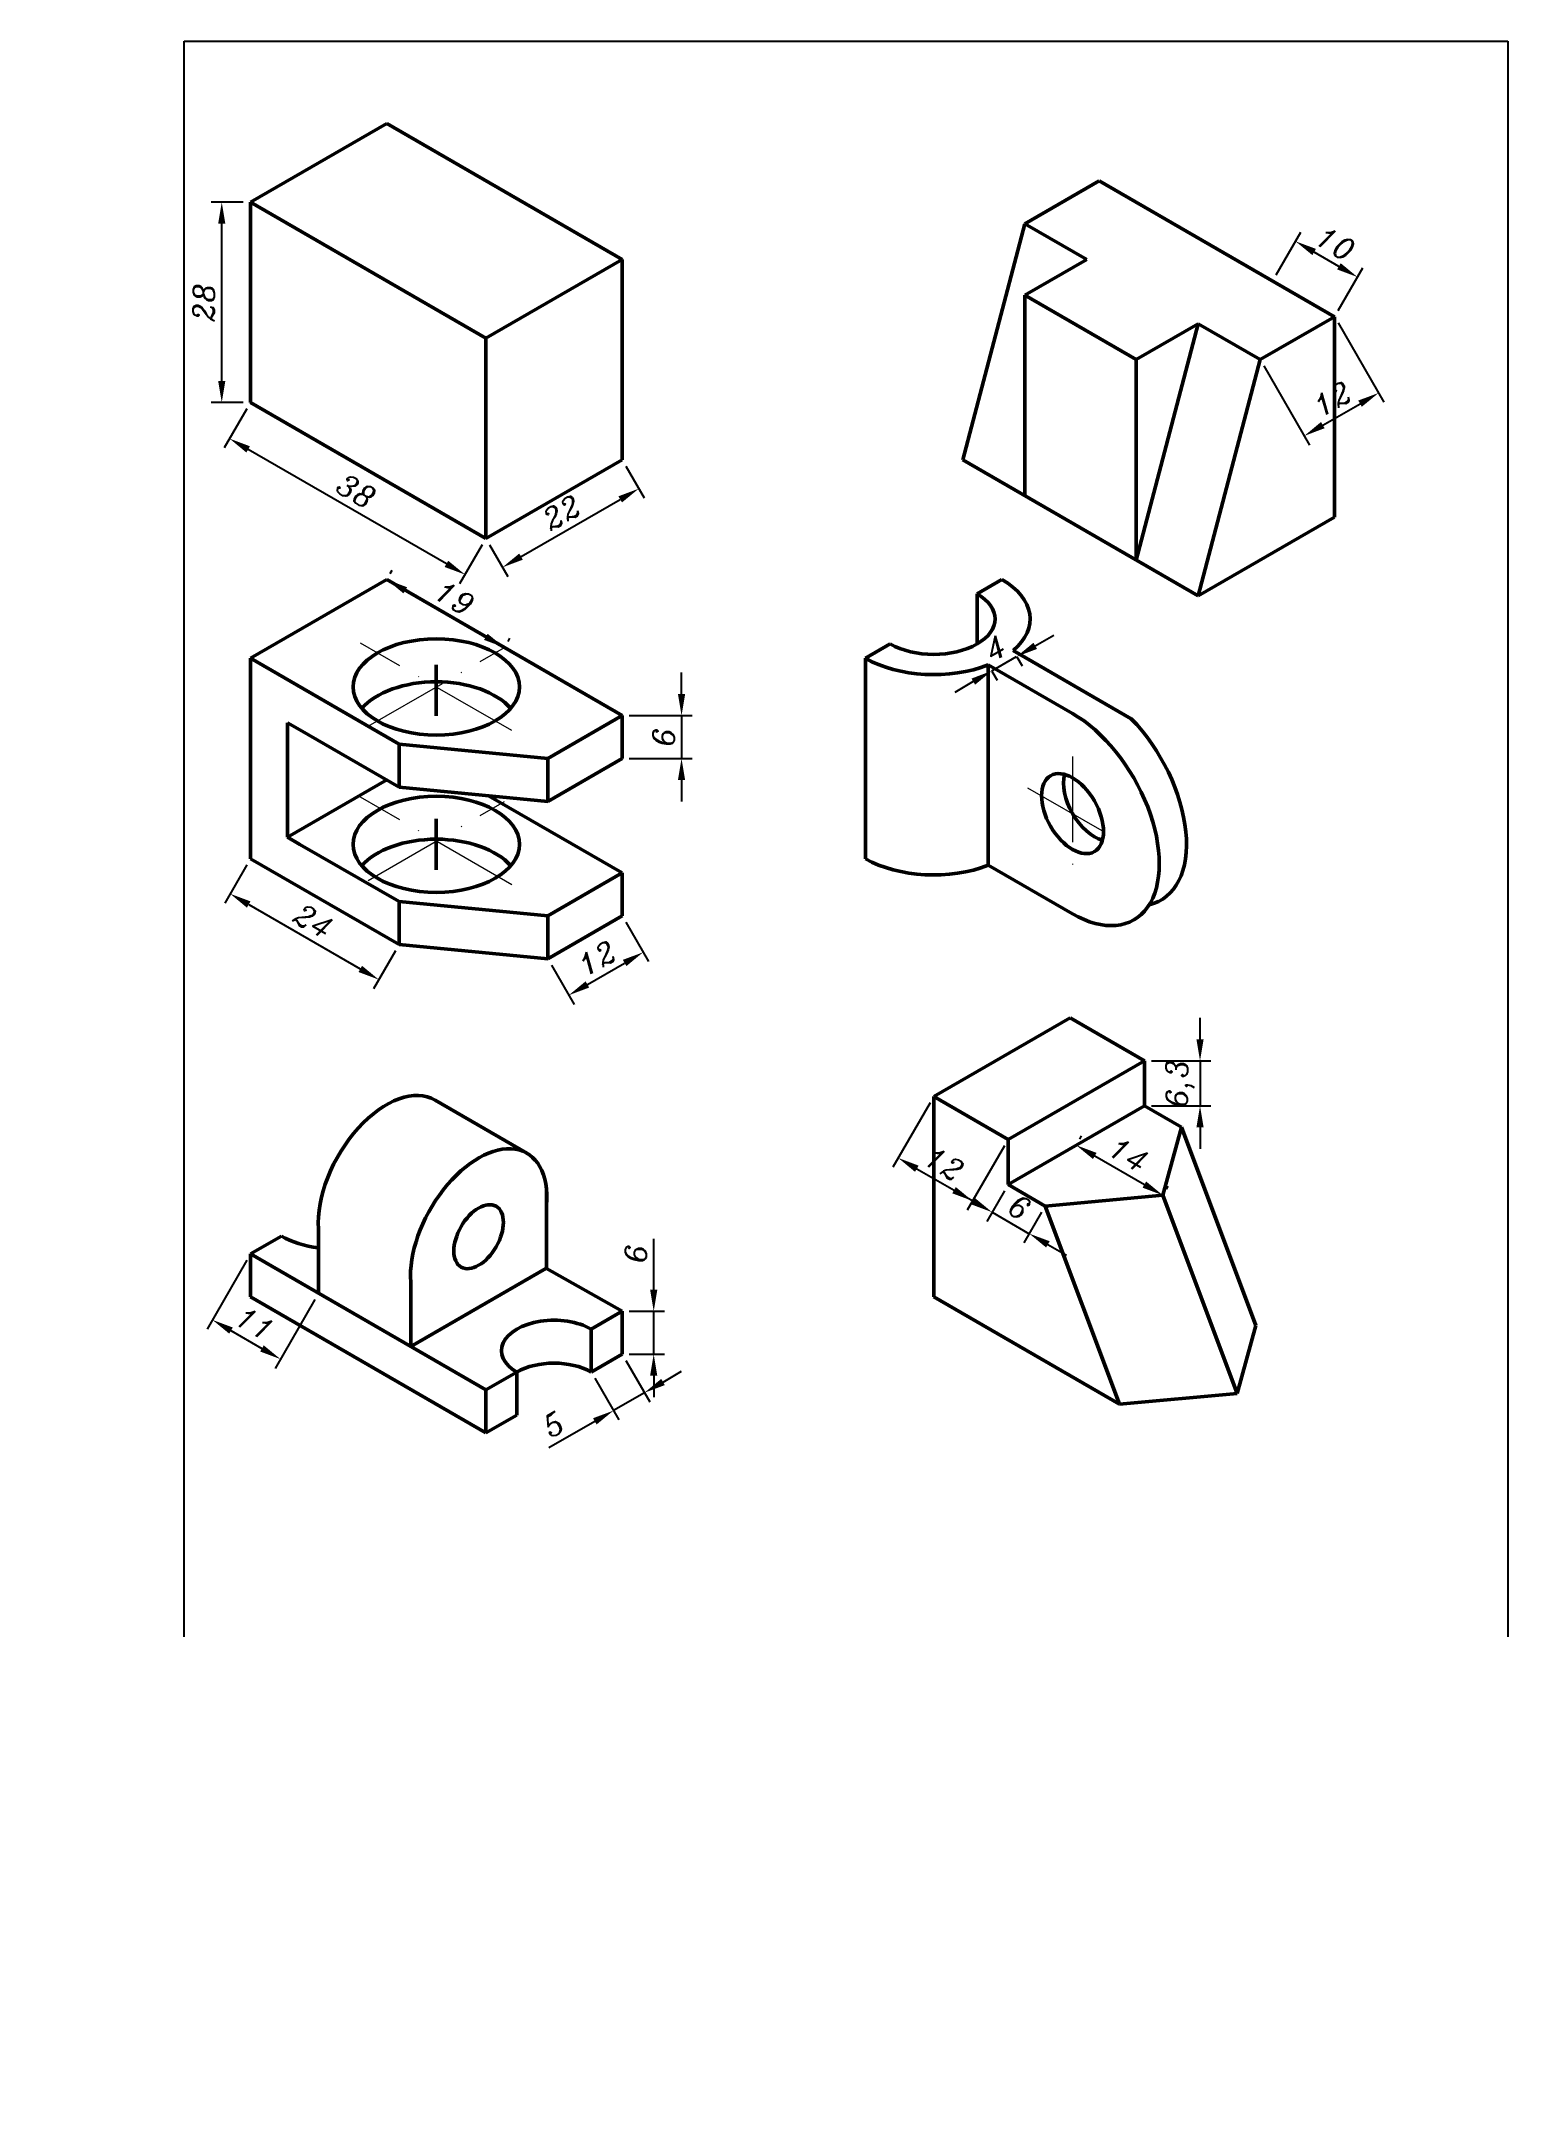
# Model space of a CAD drawing. Header units: millimetres. Extents: x 0 to 205, y 0 to 287.
import ezdxf

# ---------------------------------------------------------------- set-up
doc = ezdxf.new("R2010")
doc.units = ezdxf.units.MM
doc.linetypes.add('ACAD_ISO10W100', pattern=[18, 12, -3, 0, -3])
for name, color, linetype, lineweight in [('Acotacion', 3, 'Continuous', 15), ('Contorno', 7, 'Continuous', 50), ('Ejes', 4, 'ACAD_ISO10W100', 15)]:
    doc.layers.add(name, color=color, linetype=linetype, lineweight=lineweight)
doc.styles.add('E2', font='italic.shx')
doc.dimstyles.new('ACOE1', dxfattribs={"dimtxt": 3, "dimasz": 3, "dimexe": 1.5, "dimexo": 1, "dimgap": 1, "dimtad": 1, "dimtxsty": 'E2', "dimcen": 2.5, "dimadec": 0, "dimazin": 0, "dimtfac": 1, "dimtix": 1, "dimtmove": 0, "dimatfit": 3, "dimfxl": 1, "dimarcsym": 0})

# ---------------------------------------------------------------- blocks, each defined once
blk = doc.blocks.new('*D4')
at = {"layer": 'Acotacion', "color": 0, "lineweight": -2, "transparency": 16777216}
for p, q in [((28.25, 264.48), (23.75, 264.48)), ((25.25, 239.48), (25.25, 261.48)), ((28.25, 236.48), (23.75, 236.48))]:
    blk.add_line(p, q, dxfattribs=at)
at = {"layer": 'Acotacion', "color": 0, "transparency": 16777216}
for points in [[(24.75, 261.48), (25.75, 261.48), (25.25, 264.48)], [(24.75, 239.48), (25.75, 239.48), (25.25, 236.48)]]:
    blk.add_solid(points, dxfattribs=at)
at = {"layer": 'Defpoints', "color": 0, "transparency": 16777216}
for p in [(25.25, 264.48), (29.25, 264.48), (29.25, 236.48)]:
    blk.add_point(p, dxfattribs=at)
at = {"layer": 'Acotacion', "color": 0, "transparency": 16777216, "insert": (22.75, 250.48), "char_height": 3, "attachment_point": 5, "rotation": 90, "style": 'E2'}
blk.add_mtext('28', dxfattribs=at)
blk = doc.blocks.new('*D5')
at = {"layer": 'Acotacion', "color": 0, "lineweight": -2, "transparency": 16777216}
for p, q in [((28.75, 235.62), (25.59, 230.15)), ((56.65, 213.95), (28.94, 229.95)), ((61.66, 216.62), (58.5, 211.15))]:
    blk.add_line(p, q, dxfattribs=at)
at = {"layer": 'Acotacion', "color": 0, "transparency": 16777216}
for points in [[(29.19, 230.38), (28.69, 229.51), (26.34, 231.45)], [(56.9, 214.38), (56.4, 213.51), (59.25, 212.45)]]:
    blk.add_solid(points, dxfattribs=at)
at = {"layer": 'Defpoints', "color": 0, "transparency": 16777216}
for p in [(29.25, 236.48), (26.34, 231.45), (62.16, 217.48)]:
    blk.add_point(p, dxfattribs=at)
at = {"layer": 'Acotacion', "color": 0, "transparency": 16777216, "insert": (44.05, 224.11), "char_height": 3, "attachment_point": 5, "rotation": 330, "style": 'E2'}
blk.add_mtext('38', dxfattribs=at)
blk = doc.blocks.new('*D6')
at = {"layer": 'Acotacion', "color": 0, "lineweight": -2, "transparency": 16777216}
for p, q in [((81.71, 227.62), (84.29, 223.16)), ((67.08, 214.96), (80.94, 222.96)), ((62.66, 216.62), (65.23, 212.16))]:
    blk.add_line(p, q, dxfattribs=at)
at = {"layer": 'Acotacion', "color": 0, "transparency": 16777216}
for points in [[(80.69, 223.39), (81.19, 222.53), (83.54, 224.46)], [(66.83, 215.39), (67.33, 214.53), (64.48, 213.46)]]:
    blk.add_solid(points, dxfattribs=at)
at = {"layer": 'Defpoints', "color": 0, "transparency": 16777216}
for p in [(81.21, 228.48), (83.54, 224.46), (62.16, 217.48)]:
    blk.add_point(p, dxfattribs=at)
at = {"layer": 'Acotacion', "color": 0, "transparency": 16777216, "insert": (72.76, 221.13), "char_height": 3, "attachment_point": 5, "rotation": 30, "style": 'E2'}
blk.add_mtext('22', dxfattribs=at)
blk = doc.blocks.new('*D7')
at = {"layer": 'Acotacion', "color": 0, "lineweight": -2, "transparency": 16777216}
for p, q in [((181.28, 247.62), (187.68, 236.53)), ((170.89, 241.62), (177.29, 230.53)), ((179.13, 233.33), (184.33, 236.33))]:
    blk.add_line(p, q, dxfattribs=at)
at = {"layer": 'Acotacion', "color": 0, "transparency": 16777216}
for points in [[(184.08, 236.77), (184.58, 235.9), (186.93, 237.83)], [(178.88, 233.77), (179.38, 232.9), (176.54, 231.83)]]:
    blk.add_solid(points, dxfattribs=at)
at = {"layer": 'Defpoints', "color": 0, "transparency": 16777216}
for p in [(180.78, 248.48), (170.39, 242.48), (186.93, 237.83)]:
    blk.add_point(p, dxfattribs=at)
at = {"layer": 'Acotacion', "color": 0, "transparency": 16777216, "insert": (180.48, 237), "char_height": 3, "attachment_point": 5, "rotation": 30, "style": 'E2'}
blk.add_mtext('12', dxfattribs=at)
blk = doc.blocks.new('*D9')
at = {"layer": 'Acotacion', "color": 0, "lineweight": -2, "transparency": 16777216}
for p, q in [((172.62, 254.35), (176.07, 260.32)), ((181.38, 255.52), (177.92, 257.52)), ((181.28, 249.35), (184.73, 255.32))]:
    blk.add_line(p, q, dxfattribs=at)
at = {"layer": 'Acotacion', "color": 0, "transparency": 16777216}
for points in [[(178.17, 257.96), (177.67, 257.09), (175.32, 259.02)], [(181.63, 255.96), (181.13, 255.09), (183.98, 254.02)]]:
    blk.add_solid(points, dxfattribs=at)
at = {"layer": 'Defpoints', "color": 0, "transparency": 16777216}
for p in [(175.32, 259.02), (172.12, 253.48), (180.78, 248.48)]:
    blk.add_point(p, dxfattribs=at)
at = {"layer": 'Acotacion', "color": 0, "transparency": 16777216, "insert": (180.9, 258.69), "char_height": 3, "attachment_point": 5, "rotation": 330, "style": 'E2'}
blk.add_mtext('10', dxfattribs=at)
blk = doc.blocks.new('*D10')
at = {"layer": 'Acotacion', "color": 0, "lineweight": -2, "transparency": 16777216}
for p, q in [((138.94, 202.49), (141.53, 203.99)), ((132.87, 198.99), (136.34, 200.99)), ((136.35, 200.97), (137.09, 199.69)), ((132.88, 198.97), (133.62, 197.69)), ((130.28, 197.49), (127.68, 195.99))]:
    blk.add_line(p, q, dxfattribs=at)
at = {"layer": 'Acotacion', "color": 0, "transparency": 16777216}
for points in [[(138.69, 202.92), (139.19, 202.06), (136.34, 200.99)], [(130.03, 197.92), (130.53, 197.06), (132.87, 198.99)]]:
    blk.add_solid(points, dxfattribs=at)
at = {"layer": 'Defpoints', "color": 0, "transparency": 16777216}
for p in [(135.85, 201.84), (136.34, 200.99), (132.38, 199.84)]:
    blk.add_point(p, dxfattribs=at)
at = {"layer": 'Acotacion', "color": 0, "transparency": 16777216, "insert": (133.36, 202.15), "char_height": 3, "attachment_point": 5, "rotation": 30, "style": 'E2'}
blk.add_mtext('4', dxfattribs=at)
blk = doc.blocks.new('*D11')
at = {"layer": 'Acotacion', "color": 0, "lineweight": -2, "transparency": 16777216}
for p, q in [((48.8, 212.62), (49.05, 213.05)), ((62.16, 203.75), (50.9, 210.25)), ((65.26, 203.12), (65.51, 203.55))]:
    blk.add_line(p, q, dxfattribs=at)
at = {"layer": 'Acotacion', "color": 0, "transparency": 16777216}
for points in [[(51.15, 210.68), (50.65, 209.82), (48.3, 211.75)], [(62.41, 204.18), (61.91, 203.32), (64.76, 202.25)]]:
    blk.add_solid(points, dxfattribs=at)
at = {"layer": 'Defpoints', "color": 0, "transparency": 16777216}
for p in [(48.3, 211.75), (48.3, 211.75), (64.76, 202.25)]:
    blk.add_point(p, dxfattribs=at)
at = {"layer": 'Acotacion', "color": 0, "transparency": 16777216, "insert": (57.78, 209.16), "char_height": 3, "attachment_point": 5, "rotation": 330, "style": 'E2'}
blk.add_mtext('19', dxfattribs=at)
blk = doc.blocks.new('*D12')
at = {"layer": 'Acotacion', "color": 0, "lineweight": -2, "transparency": 16777216}
for p, q in [((89.51, 195.75), (89.51, 198.75)), ((82.21, 192.75), (91.01, 192.75)), ((89.51, 192.75), (89.51, 186.75)), ((82.21, 186.75), (91.01, 186.75)), ((89.51, 183.75), (89.51, 180.75))]:
    blk.add_line(p, q, dxfattribs=at)
at = {"layer": 'Acotacion', "color": 0, "transparency": 16777216}
for points in [[(89.01, 195.75), (90.01, 195.75), (89.51, 192.75)], [(89.01, 183.75), (90.01, 183.75), (89.51, 186.75)]]:
    blk.add_solid(points, dxfattribs=at)
at = {"layer": 'Defpoints', "color": 0, "transparency": 16777216}
for p in [(81.21, 192.75), (81.21, 186.75), (89.51, 186.75)]:
    blk.add_point(p, dxfattribs=at)
at = {"layer": 'Acotacion', "color": 0, "transparency": 16777216, "insert": (87.01, 189.75), "char_height": 3, "attachment_point": 5, "rotation": 90, "style": 'E2'}
blk.add_mtext('6', dxfattribs=at)
blk = doc.blocks.new('*D13')
at = {"layer": 'Acotacion', "color": 0, "lineweight": -2, "transparency": 16777216}
for p, q in [((28.75, 171.88), (25.67, 166.55)), ((29.02, 166.35), (44.61, 157.35)), ((49.54, 159.88), (46.45, 154.55))]:
    blk.add_line(p, q, dxfattribs=at)
at = {"layer": 'Acotacion', "color": 0, "transparency": 16777216}
for points in [[(29.27, 166.78), (28.77, 165.91), (26.42, 167.85)], [(44.86, 157.78), (44.36, 156.91), (47.2, 155.85)]]:
    blk.add_solid(points, dxfattribs=at)
at = {"layer": 'Defpoints', "color": 0, "transparency": 16777216}
for p in [(29.25, 172.75), (50.04, 160.75), (47.2, 155.85)]:
    blk.add_point(p, dxfattribs=at)
at = {"layer": 'Acotacion', "color": 0, "transparency": 16777216, "insert": (38.06, 164.01), "char_height": 3, "attachment_point": 5, "rotation": 330, "style": 'E2'}
blk.add_mtext('24', dxfattribs=at)
blk = doc.blocks.new('*D14')
at = {"layer": 'Acotacion', "color": 0, "lineweight": -2, "transparency": 16777216}
for p, q in [((81.71, 163.88), (84.89, 158.37)), ((71.32, 157.88), (74.5, 152.37)), ((76.35, 155.17), (81.55, 158.17))]:
    blk.add_line(p, q, dxfattribs=at)
at = {"layer": 'Acotacion', "color": 0, "transparency": 16777216}
for points in [[(81.3, 158.61), (81.8, 157.74), (84.14, 159.67)], [(76.1, 155.61), (76.6, 154.74), (73.75, 153.67)]]:
    blk.add_solid(points, dxfattribs=at)
at = {"layer": 'Defpoints', "color": 0, "transparency": 16777216}
for p in [(81.21, 164.75), (70.82, 158.75), (84.14, 159.67)]:
    blk.add_point(p, dxfattribs=at)
at = {"layer": 'Acotacion', "color": 0, "transparency": 16777216, "insert": (77.7, 158.84), "char_height": 3, "attachment_point": 5, "rotation": 30, "style": 'E2'}
blk.add_mtext('12', dxfattribs=at)
blk = doc.blocks.new('*D15')
at = {"layer": 'Acotacion', "color": 0, "lineweight": -2, "transparency": 16777216}
for p, q in [((28.75, 116.64), (23.19, 107.01)), ((38.28, 111.14), (32.72, 101.51)), ((26.54, 106.81), (30.87, 104.31))]:
    blk.add_line(p, q, dxfattribs=at)
at = {"layer": 'Acotacion', "color": 0, "transparency": 16777216}
for points in [[(26.79, 107.24), (26.29, 106.38), (23.94, 108.31)], [(31.12, 104.74), (30.62, 103.88), (33.47, 102.81)]]:
    blk.add_solid(points, dxfattribs=at)
at = {"layer": 'Defpoints', "color": 0, "transparency": 16777216}
for p in [(29.25, 117.51), (38.78, 112.01), (33.47, 102.81)]:
    blk.add_point(p, dxfattribs=at)
at = {"layer": 'Acotacion', "color": 0, "transparency": 16777216, "insert": (29.95, 107.73), "char_height": 3, "attachment_point": 5, "rotation": 330, "style": 'E2'}
blk.add_mtext('11', dxfattribs=at)
blk = doc.blocks.new('*D16')
at = {"layer": 'Acotacion', "color": 0, "lineweight": -2, "transparency": 16777216}
for p, q in [((85.62, 112.51), (85.62, 119.65)), ((82.21, 109.51), (87.12, 109.51)), ((85.62, 103.51), (85.62, 109.51)), ((82.21, 103.51), (87.12, 103.51)), ((85.62, 100.51), (85.62, 97.51))]:
    blk.add_line(p, q, dxfattribs=at)
at = {"layer": 'Acotacion', "color": 0, "transparency": 16777216}
for points in [[(85.12, 112.51), (86.12, 112.51), (85.62, 109.51)], [(85.12, 100.51), (86.12, 100.51), (85.62, 103.51)]]:
    blk.add_solid(points, dxfattribs=at)
at = {"layer": 'Defpoints', "color": 0, "transparency": 16777216}
for p in [(81.21, 109.51), (81.21, 103.51), (85.62, 103.51)]:
    blk.add_point(p, dxfattribs=at)
at = {"layer": 'Acotacion', "color": 0, "transparency": 16777216, "insert": (83.12, 117.58), "char_height": 3, "attachment_point": 5, "rotation": 90, "style": 'E2'}
blk.add_mtext('6', dxfattribs=at)
blk = doc.blocks.new('*D17')
at = {"layer": 'Acotacion', "color": 0, "lineweight": -2, "transparency": 16777216}
for p, q in [((81.71, 102.64), (85.07, 96.83)), ((86.92, 99.62), (89.52, 101.12)), ((77.38, 100.14), (80.74, 94.33)), ((84.32, 98.12), (79.99, 95.62)), ((77.39, 94.12), (70.96, 90.41))]:
    blk.add_line(p, q, dxfattribs=at)
at = {"layer": 'Acotacion', "color": 0, "transparency": 16777216}
for points in [[(86.67, 100.06), (87.17, 99.19), (84.32, 98.12)], [(77.14, 94.56), (77.64, 93.69), (79.99, 95.62)]]:
    blk.add_solid(points, dxfattribs=at)
at = {"layer": 'Defpoints', "color": 0, "transparency": 16777216}
for p in [(81.21, 103.51), (76.88, 101.01), (84.32, 98.12)]:
    blk.add_point(p, dxfattribs=at)
at = {"layer": 'Acotacion', "color": 0, "transparency": 16777216, "insert": (71.63, 93.68), "char_height": 3, "attachment_point": 5, "rotation": 30, "style": 'E2'}
blk.add_mtext('5', dxfattribs=at)
blk = doc.blocks.new('*D18')
at = {"layer": 'Acotacion', "color": 0, "lineweight": -2, "transparency": 16777216}
for p, q in [((124.25, 138.64), (119.04, 129.63)), ((134.64, 132.64), (129.43, 123.63)), ((122.39, 129.43), (127.59, 126.43))]:
    blk.add_line(p, q, dxfattribs=at)
at = {"layer": 'Acotacion', "color": 0, "transparency": 16777216}
for points in [[(122.64, 129.86), (122.14, 128.99), (119.79, 130.93)], [(127.84, 126.86), (127.34, 125.99), (130.18, 124.93)]]:
    blk.add_solid(points, dxfattribs=at)
at = {"layer": 'Defpoints', "color": 0, "transparency": 16777216}
for p in [(124.75, 139.51), (135.14, 133.51), (130.18, 124.93)]:
    blk.add_point(p, dxfattribs=at)
at = {"layer": 'Acotacion', "color": 0, "transparency": 16777216, "insert": (126.24, 130.09), "char_height": 3, "attachment_point": 5, "rotation": 330, "style": 'E2'}
blk.add_mtext('12', dxfattribs=at)
blk = doc.blocks.new('*D19')
at = {"layer": 'Acotacion', "color": 0, "lineweight": -2, "transparency": 16777216}
for p, q in [((161.97, 147.51), (161.97, 150.51)), ((155.19, 144.51), (163.47, 144.51)), ((161.97, 144.51), (161.97, 138.21)), ((155.19, 138.21), (163.47, 138.21)), ((161.97, 135.21), (161.97, 132.21))]:
    blk.add_line(p, q, dxfattribs=at)
at = {"layer": 'Acotacion', "color": 0, "transparency": 16777216}
for points in [[(161.47, 147.51), (162.47, 147.51), (161.97, 144.51)], [(161.47, 135.21), (162.47, 135.21), (161.97, 138.21)]]:
    blk.add_solid(points, dxfattribs=at)
at = {"layer": 'Defpoints', "color": 0, "transparency": 16777216}
for p in [(154.19, 144.51), (154.19, 138.21), (161.97, 138.21)]:
    blk.add_point(p, dxfattribs=at)
at = {"layer": 'Acotacion', "color": 0, "transparency": 16777216, "insert": (159.18, 141.36), "char_height": 3, "attachment_point": 5, "rotation": 90, "style": 'E2'}
blk.add_mtext('6,3', dxfattribs=at)
blk = doc.blocks.new('*D20')
at = {"layer": 'Acotacion', "color": 0, "lineweight": -2, "transparency": 16777216}
for p, q in [((145.16, 133.57), (145.41, 134.01)), ((147.26, 131.21), (154.19, 127.21)), ((157.29, 126.57), (157.54, 127.01))]:
    blk.add_line(p, q, dxfattribs=at)
at = {"layer": 'Acotacion', "color": 0, "transparency": 16777216}
for points in [[(147.51, 131.64), (147.01, 130.78), (144.66, 132.71)], [(154.44, 127.64), (153.94, 126.78), (156.79, 125.71)]]:
    blk.add_solid(points, dxfattribs=at)
at = {"layer": 'Defpoints', "color": 0, "transparency": 16777216}
for p in [(144.66, 132.71), (156.79, 125.71), (156.79, 125.71)]:
    blk.add_point(p, dxfattribs=at)
at = {"layer": 'Acotacion', "color": 0, "transparency": 16777216, "insert": (151.98, 131.37), "char_height": 3, "attachment_point": 5, "rotation": 330, "style": 'E2'}
blk.add_mtext('14', dxfattribs=at)
blk = doc.blocks.new('*D21')
at = {"layer": 'Acotacion', "color": 0, "lineweight": -2, "transparency": 16777216}
for p, q in [((130.31, 124.85), (127.72, 126.35)), ((134.64, 126.34), (132.16, 122.05)), ((132.91, 123.35), (138.11, 120.35)), ((139.83, 123.34), (137.36, 119.05)), ((140.71, 118.85), (143.3, 117.35))]:
    blk.add_line(p, q, dxfattribs=at)
at = {"layer": 'Acotacion', "color": 0, "transparency": 16777216}
for points in [[(130.56, 125.29), (130.06, 124.42), (132.91, 123.35)], [(140.96, 119.29), (140.46, 118.42), (138.11, 120.35)]]:
    blk.add_solid(points, dxfattribs=at)
at = {"layer": 'Defpoints', "color": 0, "transparency": 16777216}
for p in [(135.14, 127.21), (140.33, 124.21), (138.11, 120.35)]:
    blk.add_point(p, dxfattribs=at)
at = {"layer": 'Acotacion', "color": 0, "transparency": 16777216, "insert": (136.76, 124.02), "char_height": 3, "attachment_point": 5, "rotation": 330, "style": 'E2'}
blk.add_mtext('6', dxfattribs=at)

msp = doc.modelspace()

# ---------------------------------------------------------------- linework, layer by layer
for p, q in [((20, 287), (205, 287)), ((20, 64), (20, 287)), ((205, 287), (205, 64))]:
    msp.add_line(p, q)
at = {"layer": 'Contorno'}
for p, q in [((48.304, 275.484), (29.251, 264.484)), ((81.213, 256.484), (48.304, 275.484)), ((147.871, 267.484), (137.479, 261.484)), ((180.78, 248.484), (147.871, 267.484)), ((29.251, 264.484), (29.251, 236.484)), ((62.16, 245.484), (29.251, 264.484)), ((29.251, 264.484), (62.16, 245.484)), ((137.479, 261.484), (128.818, 228.484)), ((137.479, 261.484), (146.139, 256.484)), ((62.16, 245.484), (81.213, 256.484)), ((81.213, 256.484), (81.213, 228.484)), ((146.139, 256.484), (137.479, 251.484)), ((137.479, 251.484), (153.067, 242.484)), ((137.479, 251.484), (137.479, 223.484)), ((161.727, 247.484), (153.067, 242.484)), ((161.727, 247.484), (153.067, 214.484)), ((170.388, 242.484), (161.727, 247.484)), ((180.78, 248.484), (170.388, 242.484)), ((180.78, 220.484), (180.78, 248.484)), ((62.16, 217.484), (62.16, 245.484)), ((153.067, 242.484), (153.067, 214.484)), ((170.388, 242.484), (161.727, 209.484)), ((29.251, 236.484), (62.16, 217.484)), ((81.213, 228.484), (62.16, 217.484)), ((128.818, 228.484), (161.727, 209.484)), ((161.727, 209.484), (180.78, 220.484)), ((29.251, 200.749), (48.304, 211.749)), ((48.304, 211.749), (64.758, 202.249)), ((134.272, 211.749), (130.808, 209.749)), ((130.808, 209.749), (130.808, 202.749)), ((64.758, 202.249), (81.213, 192.749)), ((118.684, 202.749), (115.22, 200.749)), ((135.846, 201.841), (152.359, 192.307)), ((29.251, 172.749), (29.251, 200.749)), ((29.251, 200.749), (50.036, 188.749)), ((55.232, 199.86), (55.232, 192.703)), ((115.22, 200.749), (115.22, 172.749)), ((132.382, 199.841), (144.152, 193.045)), ((132.382, 199.841), (132.382, 171.841)), ((81.213, 192.749), (70.821, 186.749)), ((81.213, 192.749), (81.213, 186.749)), ((34.447, 191.749), (34.447, 175.749)), ((36.18, 190.749), (34.447, 191.749)), ((50.036, 182.749), (36.18, 190.749)), ((50.036, 188.749), (70.821, 186.749)), ((50.036, 188.749), (50.036, 182.749)), ((81.213, 186.749), (70.821, 180.749)), ((70.821, 180.749), (70.821, 186.749)), ((34.447, 175.749), (48.304, 183.749)), ((50.036, 182.749), (70.821, 180.749)), ((81.213, 170.749), (62.507, 181.549)), ((55.232, 178.332), (55.232, 171.175)), ((36.18, 174.749), (34.447, 175.749)), ((29.251, 172.749), (50.036, 160.749)), ((36.18, 174.749), (50.036, 166.749)), ((81.213, 170.749), (70.821, 164.749)), ((81.213, 164.749), (81.213, 170.749)), ((132.382, 171.841), (144.152, 165.045)), ((50.036, 160.749), (50.036, 166.749)), ((50.036, 166.749), (70.821, 164.749)), ((81.213, 164.749), (70.821, 158.749)), ((70.821, 164.749), (70.821, 158.749)), ((50.036, 160.749), (70.821, 158.749)), ((143.799, 150.509), (124.746, 139.509)), ((154.191, 144.509), (143.799, 150.509)), ((135.138, 133.509), (154.191, 144.509)), ((154.191, 138.209), (154.191, 144.509)), ((55.083, 138.986), (67.888, 131.594)), ((124.746, 111.509), (124.746, 139.509)), ((124.746, 139.509), (135.138, 133.509)), ((135.138, 127.209), (154.191, 138.209)), ((154.191, 138.209), (159.387, 135.209)), ((159.387, 135.209), (156.789, 125.709)), ((159.387, 135.209), (169.779, 107.509)), ((135.138, 133.509), (135.138, 127.209)), ((70.631, 115.484), (70.631, 126.496)), ((135.138, 127.209), (140.335, 124.209)), ((156.789, 125.709), (140.335, 124.209)), ((140.335, 124.209), (150.727, 96.509)), ((156.789, 125.709), (167.181, 98.009)), ((38.778, 121.007), (38.778, 112.009)), ((29.251, 117.509), (33.581, 120.009)), ((62.16, 98.509), (29.251, 117.509)), ((29.251, 117.509), (29.251, 111.509)), ((51.656, 104.574), (70.553, 115.484)), ((81.213, 109.509), (70.631, 115.484)), ((51.656, 113.572), (51.656, 104.574)), ((29.251, 111.509), (62.16, 92.509)), ((81.213, 109.509), (76.883, 107.009)), ((81.213, 103.509), (81.213, 109.509)), ((124.746, 111.509), (150.727, 96.509)), ((76.883, 107.009), (76.883, 101.009)), ((169.779, 107.509), (167.181, 98.009)), ((76.883, 101.009), (81.213, 103.509)), ((66.49, 101.009), (62.16, 98.509)), ((66.49, 95.009), (66.49, 101.009)), ((62.16, 92.509), (62.16, 98.509)), ((167.181, 98.009), (150.727, 96.509)), ((62.16, 92.509), (66.49, 95.009))]:
    msp.add_line(p, q, dxfattribs=at)
for centre, major_axis, start_param, end_param in [((124.746, 206.249), (-8.573, 0), 0.7853982, 3.9269908), ((124.746, 206.249), (-13.472, 0), 2.5390296, 3.9269908), ((124.746, 206.249), (-13.472, 0), 7.0685835, 8.4565447), ((55.232, 190.749), (-11.635, 0), 3.6045474, 5.8202306), ((144.152, 179.045), (8.573, -14.849), 5.4977871, 8.6393798), ((144.152, 179.045), (8.573, -14.849), 5.4977871, 8.6393798), ((147.951, 181.81), (8.573, -14.849), 6.1056776, 8.2672503), ((147.214, 180.813), (3.062, -5.303), 3.6651914, 5.7595865), ((55.232, 168.754), (-11.635, 0), 3.6045474, 5.8202306), ((124.746, 178.249), (-13.472, 0), 7.0685835, 8.4565447), ((48.274, 127.362), (-6.736, -11.667), 3.1306362, 5.5771745), ((61.152, 119.927), (-6.736, -11.667), 2.2563562, 5.5771745), ((40.943, 124.259), (-10.41, 0), 7.0685835, 7.6444799), ((71.687, 104.009), (-7.348, 0), 3.9269908, 7.0685835), ((71.687, 98.009), (-7.348, 0), 3.9269908, 5.4977871)]:
    msp.add_ellipse(centre, major_axis=major_axis, ratio=0.5773503, start_param=start_param, end_param=end_param, dxfattribs=at)
for centre, major_axis in [((55.232, 196.749), (-11.635, 0)), ((144.152, 179.045), (3.062, -5.303)), ((55.232, 174.754), (-11.635, 0)), ((61.152, 119.927), (-2.449, -4.243))]:
    msp.add_ellipse(centre, major_axis=major_axis, ratio=0.5773503, dxfattribs=at)
at = {"layer": 'Ejes'}
for p, q in [((65.806, 190.644), (44.645, 202.862)), ((45.706, 191.249), (64.758, 202.249)), ((144.152, 187.035), (144.152, 170.916)), ((65.806, 169.116), (44.645, 181.334)), ((137.871, 182.671), (150.576, 175.336)), ((45.706, 169.721), (64.758, 180.721))]:
    msp.add_line(p, q, dxfattribs=at)

# ---------------------------------------------------------------- dimensions: what is measured, and where the dimension line sits
at = {"layer": 'Acotacion'}
for p1, p2, distance, picture, middle in [((29.251, 236.484), (29.251, 264.484), 4.001, '*D4', (22.75, 250.484)), ((180.78, 248.484), (172.12, 253.484), -6.397, '*D9', (180.898, 258.689)), ((170.388, 242.484), (180.78, 248.484), -12.298, '*D7', (180.483, 236.999)), ((62.16, 217.484), (29.251, 236.484), 5.816, '*D5', (44.048, 224.113)), ((62.16, 217.484), (81.213, 228.484), -4.645, '*D6', (72.759, 221.127)), ((64.758, 202.249), (48.304, 211.749), 0, '*D11', (57.781, 209.164)), ((132.382, 199.841), (135.846, 201.841), -0.984, '*D10', (133.356, 202.153)), ((81.213, 192.749), (81.213, 186.749), 8.297, '*D12', (87.01, 189.749)), ((29.251, 172.749), (50.036, 160.749), -5.662, '*D13', (38.062, 164.01)), ((70.821, 158.749), (81.213, 164.749), -5.862, '*D14', (77.698, 158.838)), ((154.191, 144.509), (154.191, 138.209), 7.774, '*D19', (159.179, 141.359)), ((124.746, 139.509), (135.138, 133.509), -9.908, '*D18', (126.238, 130.093)), ((144.665, 132.709), (156.789, 125.709), 0, '*D20', (151.977, 131.374)), ((135.138, 127.209), (140.335, 124.209), -4.452, '*D21', (136.76, 124.018)), ((29.251, 117.509), (38.778, 112.009), -10.621, '*D15', (29.954, 107.726))]:
    dim = msp.add_aligned_dim(p1=p1, p2=p2, distance=distance, dimstyle='ACOE1', dxfattribs=at)
    dim.commit()
    dim.dimension.update_dxf_attribs({"geometry": picture, "text_midpoint": middle})
for base, p1, angle, picture, middle in [((85.622, 103.509), (81.213, 109.509), 270, '*D16', (85.622, 117.58)), ((84.321, 98.125), (76.883, 101.009), 30, '*D17', (72.877, 91.518))]:
    dim = msp.add_linear_dim(base=base, p1=p1, p2=(81.213, 103.509), angle=angle, dimstyle='ACOE1', dxfattribs=at)
    dim.commit()
    dim.dimension.update_dxf_attribs({"geometry": picture, "text_midpoint": middle, "dimtype": 161})

doc.saveas('drawing.dxf')
